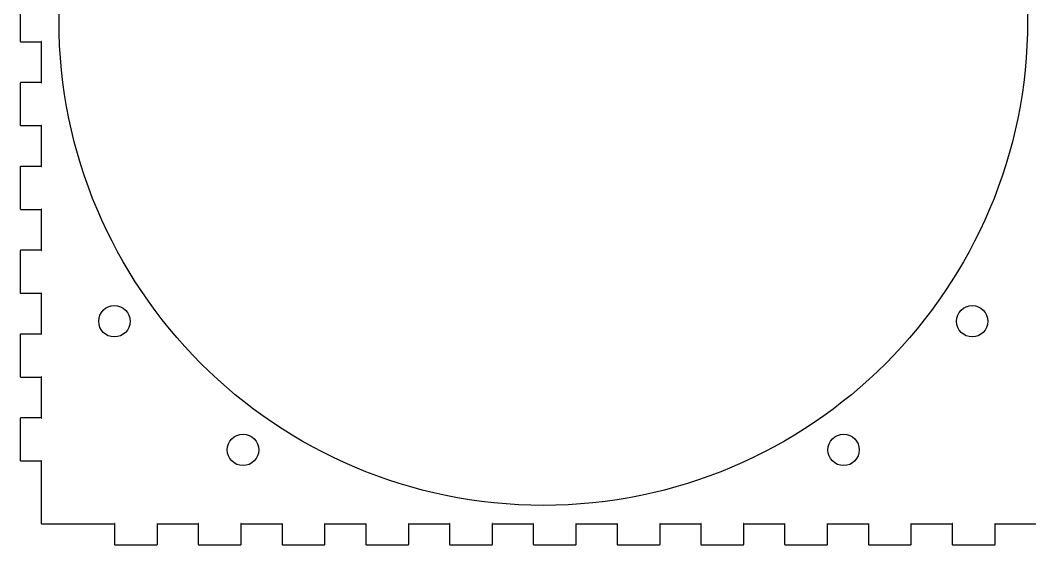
# Model space of a CAD drawing. Header units: millimetres. Extents: x 10 to 620, y 8 to 435.
# Drawn here: x 10 to 203.2, y 226.6 to 326.7 of the extents above; entities that cross this region are included whole.
import ezdxf

# ---------------------------------------------------------------- set-up
doc = ezdxf.new("R2010")
doc.units = ezdxf.units.MM

msp = doc.modelspace()

# ---------------------------------------------------------------- linework, layer by layer
at = {"color": 7, "linetype": 'Continuous'}
for p, q in [((10, 330.7), (10, 322.7)), ((10, 330.7), (10, 322.7)), ((10, 322.7), (10, 322.68)), ((10, 322.7), (10, 322.68)), ((10, 322.68), (10.03, 322.63)), ((10, 322.68), (10.03, 322.63)), ((10.03, 322.63), (10.08, 322.6)), ((10.03, 322.63), (10.08, 322.6)), ((10.08, 322.6), (10.1, 322.6)), ((10.08, 322.6), (10.1, 322.6)), ((10.1, 322.6), (14, 322.6)), ((10.1, 322.6), (14, 322.6)), ((14.01, 322.64), (14, 322.61)), ((14.01, 322.64), (14, 322.61)), ((14, 322.61), (14, 322.6)), ((14, 322.61), (14, 322.6)), ((14, 322.6), (14.01, 322.6)), ((14, 322.6), (14, 314.8)), ((14, 322.6), (14, 314.8)), ((14, 322.6), (14.01, 322.6)), ((14.04, 322.64), (14.01, 322.64)), ((14.04, 322.64), (14.01, 322.64)), ((14.01, 322.6), (14.04, 322.62)), ((14.01, 322.6), (14.04, 322.62)), ((14.04, 322.62), (14.04, 322.64)), ((14.04, 322.62), (14.04, 322.64)), ((10.03, 314.77), (10, 314.72)), ((10.03, 314.77), (10, 314.72)), ((10, 314.72), (10, 314.7)), ((10, 314.72), (10, 314.7)), ((10, 314.7), (10, 306.7)), ((10, 314.7), (10, 306.7)), ((10.08, 314.8), (10.03, 314.77)), ((10.08, 314.8), (10.03, 314.77)), ((10.1, 314.8), (10.08, 314.8)), ((10.1, 314.8), (10.08, 314.8)), ((14, 314.8), (10.1, 314.8)), ((14, 314.8), (10.1, 314.8)), ((14, 314.8), (14, 314.79)), ((14.01, 314.8), (14, 314.8)), ((14, 314.8), (14, 314.79)), ((14.01, 314.8), (14, 314.8)), ((14, 314.79), (14.01, 314.76)), ((14, 314.79), (14.01, 314.76)), ((14.04, 314.79), (14.01, 314.8)), ((14.04, 314.79), (14.01, 314.8)), ((14.01, 314.76), (14.04, 314.76)), ((14.01, 314.76), (14.04, 314.76)), ((14.04, 314.76), (14.04, 314.79)), ((14.04, 314.76), (14.04, 314.79)), ((10, 306.7), (10, 306.68)), ((10, 306.7), (10, 306.68)), ((10, 306.68), (10.03, 306.63)), ((10, 306.68), (10.03, 306.63)), ((10.03, 306.63), (10.08, 306.6)), ((10.03, 306.63), (10.08, 306.6)), ((10.08, 306.6), (10.1, 306.6)), ((10.08, 306.6), (10.1, 306.6)), ((10.1, 306.6), (14, 306.6)), ((10.1, 306.6), (14, 306.6)), ((14.01, 306.64), (14, 306.61)), ((14.01, 306.64), (14, 306.61)), ((14, 306.61), (14, 306.6)), ((14, 306.61), (14, 306.6)), ((14, 306.6), (14.01, 306.6)), ((14, 306.6), (14, 298.8)), ((14, 306.6), (14, 298.8)), ((14, 306.6), (14.01, 306.6)), ((14.04, 306.64), (14.01, 306.64)), ((14.04, 306.64), (14.01, 306.64)), ((14.01, 306.6), (14.04, 306.62)), ((14.01, 306.6), (14.04, 306.62)), ((14.04, 306.62), (14.04, 306.64)), ((14.04, 306.62), (14.04, 306.64)), ((10.03, 298.77), (10, 298.72)), ((10.03, 298.77), (10, 298.72)), ((10, 298.72), (10, 298.7)), ((10, 298.72), (10, 298.7)), ((10, 298.7), (10, 290.7)), ((10, 298.7), (10, 290.7)), ((10.08, 298.8), (10.03, 298.77)), ((10.08, 298.8), (10.03, 298.77)), ((10.1, 298.8), (10.08, 298.8)), ((10.1, 298.8), (10.08, 298.8)), ((14, 298.8), (10.1, 298.8)), ((14, 298.8), (10.1, 298.8)), ((14, 298.8), (14, 298.79)), ((14.01, 298.8), (14, 298.8)), ((14, 298.8), (14, 298.79)), ((14.01, 298.8), (14, 298.8)), ((14, 298.79), (14.01, 298.76)), ((14, 298.79), (14.01, 298.76)), ((14.04, 298.79), (14.01, 298.8)), ((14.04, 298.79), (14.01, 298.8)), ((14.01, 298.76), (14.04, 298.76)), ((14.01, 298.76), (14.04, 298.76)), ((14.04, 298.76), (14.04, 298.79)), ((14.04, 298.76), (14.04, 298.79)), ((10, 290.7), (10, 290.68)), ((10, 290.7), (10, 290.68)), ((10, 290.68), (10.03, 290.63)), ((10, 290.68), (10.03, 290.63)), ((10.03, 290.63), (10.08, 290.6)), ((10.03, 290.63), (10.08, 290.6)), ((10.08, 290.6), (10.1, 290.6)), ((10.08, 290.6), (10.1, 290.6)), ((10.1, 290.6), (14, 290.6)), ((10.1, 290.6), (14, 290.6)), ((14.01, 290.64), (14, 290.61)), ((14.01, 290.64), (14, 290.61)), ((14, 290.61), (14, 290.6)), ((14, 290.61), (14, 290.6)), ((14, 290.6), (14.01, 290.6)), ((14, 290.6), (14, 282.8)), ((14, 290.6), (14, 282.8)), ((14, 290.6), (14.01, 290.6)), ((14.04, 290.64), (14.01, 290.64)), ((14.04, 290.64), (14.01, 290.64)), ((14.01, 290.6), (14.04, 290.61)), ((14.01, 290.6), (14.04, 290.61)), ((14.04, 290.61), (14.04, 290.64)), ((14.04, 290.61), (14.04, 290.64)), ((10.03, 282.77), (10, 282.72)), ((10.03, 282.77), (10, 282.72)), ((10, 282.72), (10, 282.7)), ((10, 282.72), (10, 282.7)), ((10, 282.7), (10, 274.7)), ((10, 282.7), (10, 274.7)), ((10.08, 282.8), (10.03, 282.77)), ((10.08, 282.8), (10.03, 282.77)), ((10.1, 282.8), (10.08, 282.8)), ((10.1, 282.8), (10.08, 282.8)), ((14, 282.8), (10.1, 282.8)), ((14, 282.8), (10.1, 282.8)), ((14, 282.8), (14, 282.79)), ((14.01, 282.8), (14, 282.8)), ((14, 282.8), (14, 282.79)), ((14.01, 282.8), (14, 282.8)), ((14, 282.79), (14.01, 282.76)), ((14, 282.79), (14.01, 282.76)), ((14.04, 282.79), (14.01, 282.8)), ((14.04, 282.79), (14.01, 282.8)), ((14.01, 282.76), (14.04, 282.76)), ((14.01, 282.76), (14.04, 282.76)), ((14.04, 282.76), (14.04, 282.79)), ((14.04, 282.76), (14.04, 282.79)), ((10, 274.7), (10, 274.68)), ((10, 274.7), (10, 274.68)), ((10, 274.68), (10.03, 274.63)), ((10, 274.68), (10.03, 274.63)), ((10.03, 274.63), (10.08, 274.6)), ((10.03, 274.63), (10.08, 274.6)), ((10.08, 274.6), (10.1, 274.6)), ((10.08, 274.6), (10.1, 274.6)), ((10.1, 274.6), (14, 274.6)), ((10.1, 274.6), (14, 274.6)), ((14.01, 274.64), (14, 274.61)), ((14.01, 274.64), (14, 274.61)), ((14, 274.61), (14, 274.6)), ((14, 274.61), (14, 274.6)), ((14, 274.6), (14.01, 274.6)), ((14, 274.6), (14, 266.8)), ((14, 274.6), (14, 266.8)), ((14, 274.6), (14.01, 274.6)), ((14.04, 274.64), (14.01, 274.64)), ((14.04, 274.64), (14.01, 274.64)), ((14.01, 274.6), (14.04, 274.62)), ((14.01, 274.6), (14.04, 274.62)), ((14.04, 274.62), (14.04, 274.64)), ((14.04, 274.62), (14.04, 274.64)), ((10.03, 266.77), (10, 266.72)), ((10.03, 266.77), (10, 266.72)), ((10, 266.72), (10, 266.7)), ((10, 266.72), (10, 266.7)), ((10, 266.7), (10, 258.7)), ((10, 266.7), (10, 258.7)), ((10.08, 266.8), (10.03, 266.77)), ((10.08, 266.8), (10.03, 266.77)), ((10.1, 266.8), (10.08, 266.8)), ((10.1, 266.8), (10.08, 266.8)), ((14, 266.8), (10.1, 266.8)), ((14, 266.8), (10.1, 266.8)), ((14, 266.8), (14, 266.79)), ((14.01, 266.8), (14, 266.8)), ((14, 266.8), (14, 266.79)), ((14.01, 266.8), (14, 266.8)), ((14, 266.79), (14.01, 266.76)), ((14, 266.79), (14.01, 266.76)), ((14.04, 266.79), (14.01, 266.8)), ((14.04, 266.79), (14.01, 266.8)), ((14.01, 266.76), (14.04, 266.76)), ((14.01, 266.76), (14.04, 266.76)), ((14.04, 266.76), (14.04, 266.79)), ((14.04, 266.76), (14.04, 266.79)), ((10, 258.7), (10, 258.68)), ((10, 258.7), (10, 258.68)), ((10, 258.68), (10.03, 258.63)), ((10, 258.68), (10.03, 258.63)), ((10.03, 258.63), (10.08, 258.6)), ((10.03, 258.63), (10.08, 258.6)), ((10.08, 258.6), (10.1, 258.6)), ((10.08, 258.6), (10.1, 258.6)), ((10.1, 258.6), (14, 258.6)), ((10.1, 258.6), (14, 258.6)), ((14.01, 258.64), (14, 258.61)), ((14.01, 258.64), (14, 258.61)), ((14, 258.61), (14, 258.6)), ((14, 258.61), (14, 258.6)), ((14, 258.6), (14.01, 258.6)), ((14, 258.6), (14, 250.8)), ((14, 258.6), (14, 250.8)), ((14, 258.6), (14.01, 258.6)), ((14.04, 258.64), (14.01, 258.64)), ((14.04, 258.64), (14.01, 258.64)), ((14.01, 258.6), (14.04, 258.62)), ((14.01, 258.6), (14.04, 258.62)), ((14.04, 258.62), (14.04, 258.64)), ((14.04, 258.62), (14.04, 258.64)), ((10.03, 250.77), (10, 250.72)), ((10.03, 250.77), (10, 250.72)), ((10, 250.72), (10, 250.7)), ((10, 250.72), (10, 250.7)), ((10, 250.7), (10, 242.7)), ((10, 250.7), (10, 242.7)), ((10.08, 250.8), (10.03, 250.77)), ((10.08, 250.8), (10.03, 250.77)), ((10.1, 250.8), (10.08, 250.8)), ((10.1, 250.8), (10.08, 250.8)), ((14, 250.8), (10.1, 250.8)), ((14, 250.8), (10.1, 250.8)), ((14, 250.8), (14, 250.79)), ((14.01, 250.8), (14, 250.8)), ((14, 250.8), (14, 250.79)), ((14.01, 250.8), (14, 250.8)), ((14, 250.79), (14.01, 250.76)), ((14, 250.79), (14.01, 250.76)), ((14.04, 250.79), (14.01, 250.8)), ((14.04, 250.79), (14.01, 250.8)), ((14.01, 250.76), (14.04, 250.76)), ((14.01, 250.76), (14.04, 250.76)), ((14.04, 250.76), (14.04, 250.79)), ((14.04, 250.76), (14.04, 250.79)), ((10, 242.7), (10, 242.68)), ((10, 242.7), (10, 242.68)), ((10, 242.68), (10.03, 242.63)), ((10, 242.68), (10.03, 242.63)), ((10.03, 242.63), (10.08, 242.6)), ((10.03, 242.63), (10.08, 242.6)), ((10.08, 242.6), (10.1, 242.6)), ((10.08, 242.6), (10.1, 242.6)), ((10.1, 242.6), (14, 242.6)), ((10.1, 242.6), (14, 242.6)), ((14.01, 242.64), (14, 242.61)), ((14.01, 242.64), (14, 242.61)), ((14, 242.61), (14, 242.6)), ((14, 242.61), (14, 242.6)), ((14, 242.6), (14.01, 242.6)), ((14, 242.6), (14, 230.7)), ((14, 242.6), (14, 230.7)), ((14, 242.6), (14.01, 242.6)), ((14.04, 242.64), (14.01, 242.64)), ((14.04, 242.64), (14.01, 242.64)), ((14.01, 242.6), (14.04, 242.62)), ((14.01, 242.6), (14.04, 242.62)), ((14.04, 242.62), (14.04, 242.64)), ((14.04, 242.62), (14.04, 242.64)), ((14, 230.7), (14, 230.68)), ((14, 230.7), (14, 230.68)), ((14, 230.68), (14.03, 230.63)), ((14, 230.68), (14.03, 230.63)), ((14.03, 230.63), (14.08, 230.6)), ((14.03, 230.63), (14.08, 230.6)), ((14.08, 230.6), (14.1, 230.6)), ((14.08, 230.6), (14.1, 230.6)), ((14.1, 230.6), (28, 230.6)), ((14.1, 230.6), (28, 230.6)), ((28.01, 230.64), (28, 230.61)), ((28.01, 230.64), (28, 230.61)), ((28, 230.61), (28, 230.6)), ((28, 230.61), (28, 230.6)), ((28, 230.6), (28.01, 230.6)), ((28, 230.6), (28, 226.7)), ((28, 230.6), (28, 226.7)), ((28, 230.6), (28.01, 230.6)), ((28.04, 230.64), (28.01, 230.64)), ((28.04, 230.64), (28.01, 230.64)), ((28.01, 230.6), (28.04, 230.62)), ((28.01, 230.6), (28.04, 230.62)), ((28.04, 230.62), (28.04, 230.64)), ((28.04, 230.62), (28.04, 230.64)), ((36.18, 230.64), (36.16, 230.64)), ((36.16, 230.64), (36.16, 230.62)), ((36.18, 230.64), (36.16, 230.64)), ((36.16, 230.64), (36.16, 230.62)), ((36.16, 230.62), (36.19, 230.6)), ((36.16, 230.62), (36.19, 230.6)), ((36.2, 230.61), (36.18, 230.64)), ((36.2, 230.61), (36.18, 230.64)), ((36.19, 230.6), (36.2, 230.6)), ((36.19, 230.6), (36.2, 230.6)), ((36.2, 230.6), (36.2, 230.61)), ((36.2, 230.6), (36.2, 230.61)), ((36.2, 226.7), (36.2, 230.6)), ((36.2, 230.6), (44, 230.6)), ((36.2, 226.7), (36.2, 230.6)), ((36.2, 230.6), (44, 230.6)), ((44.01, 230.64), (44, 230.61)), ((44.01, 230.64), (44, 230.61)), ((44, 230.61), (44, 230.6)), ((44, 230.61), (44, 230.6)), ((44, 230.6), (44.01, 230.6)), ((44, 230.6), (44, 226.7)), ((44, 230.6), (44, 226.7)), ((44, 230.6), (44.01, 230.6)), ((44.04, 230.64), (44.01, 230.64)), ((44.04, 230.64), (44.01, 230.64)), ((44.01, 230.6), (44.04, 230.62)), ((44.01, 230.6), (44.04, 230.62)), ((44.04, 230.62), (44.04, 230.64)), ((44.04, 230.62), (44.04, 230.64)), ((52.19, 230.64), (52.16, 230.64)), ((52.16, 230.64), (52.16, 230.62)), ((52.19, 230.64), (52.16, 230.64)), ((52.16, 230.64), (52.16, 230.62)), ((52.16, 230.62), (52.19, 230.6)), ((52.16, 230.62), (52.19, 230.6)), ((52.2, 230.61), (52.19, 230.64)), ((52.2, 230.61), (52.19, 230.64)), ((52.19, 230.6), (52.2, 230.6)), ((52.19, 230.6), (52.2, 230.6)), ((52.2, 230.6), (52.2, 230.61)), ((52.2, 230.6), (52.2, 230.61)), ((52.2, 226.7), (52.2, 230.6)), ((52.2, 230.6), (60, 230.6)), ((52.2, 226.7), (52.2, 230.6)), ((52.2, 230.6), (60, 230.6)), ((60.01, 230.64), (60, 230.61)), ((60.01, 230.64), (60, 230.61)), ((60, 230.61), (60, 230.6)), ((60, 230.61), (60, 230.6)), ((60, 230.6), (60.01, 230.6)), ((60, 230.6), (60, 226.7)), ((60, 230.6), (60, 226.7)), ((60, 230.6), (60.01, 230.6)), ((60.04, 230.64), (60.01, 230.64)), ((60.04, 230.64), (60.01, 230.64)), ((60.01, 230.6), (60.04, 230.62)), ((60.01, 230.6), (60.04, 230.62)), ((60.04, 230.62), (60.04, 230.64)), ((60.04, 230.62), (60.04, 230.64)), ((68.19, 230.64), (68.16, 230.64)), ((68.16, 230.64), (68.16, 230.62)), ((68.19, 230.64), (68.16, 230.64)), ((68.16, 230.64), (68.16, 230.62)), ((68.16, 230.62), (68.19, 230.6)), ((68.16, 230.62), (68.19, 230.6)), ((68.2, 230.61), (68.19, 230.64)), ((68.2, 230.61), (68.19, 230.64)), ((68.19, 230.6), (68.2, 230.6)), ((68.19, 230.6), (68.2, 230.6)), ((68.2, 230.6), (68.2, 230.61)), ((68.2, 230.6), (68.2, 230.61)), ((68.2, 226.7), (68.2, 230.6)), ((68.2, 230.6), (76, 230.6)), ((68.2, 226.7), (68.2, 230.6)), ((68.2, 230.6), (76, 230.6)), ((76.01, 230.64), (76, 230.61)), ((76.01, 230.64), (76, 230.61)), ((76, 230.61), (76, 230.6)), ((76, 230.61), (76, 230.6)), ((76, 230.6), (76.01, 230.6)), ((76, 230.6), (76, 226.7)), ((76, 230.6), (76, 226.7)), ((76, 230.6), (76.01, 230.6)), ((76.04, 230.64), (76.01, 230.64)), ((76.04, 230.64), (76.01, 230.64)), ((76.01, 230.6), (76.04, 230.62)), ((76.01, 230.6), (76.04, 230.62)), ((76.04, 230.62), (76.04, 230.64)), ((76.04, 230.62), (76.04, 230.64)), ((84.18, 230.64), (84.16, 230.64)), ((84.16, 230.64), (84.16, 230.62)), ((84.18, 230.64), (84.16, 230.64)), ((84.16, 230.64), (84.16, 230.62)), ((84.16, 230.62), (84.19, 230.6)), ((84.16, 230.62), (84.19, 230.6)), ((84.2, 230.61), (84.18, 230.64)), ((84.2, 230.61), (84.18, 230.64)), ((84.19, 230.6), (84.2, 230.6)), ((84.19, 230.6), (84.2, 230.6)), ((84.2, 230.6), (84.2, 230.61)), ((84.2, 230.6), (84.2, 230.61)), ((84.2, 226.7), (84.2, 230.6)), ((84.2, 230.6), (92, 230.6)), ((84.2, 226.7), (84.2, 230.6)), ((84.2, 230.6), (92, 230.6)), ((92.01, 230.64), (92, 230.61)), ((92.01, 230.64), (92, 230.61)), ((92, 230.61), (92, 230.6)), ((92, 230.61), (92, 230.6)), ((92, 230.6), (92.01, 230.6)), ((92, 230.6), (92, 226.7)), ((92, 230.6), (92, 226.7)), ((92, 230.6), (92.01, 230.6)), ((92.04, 230.64), (92.01, 230.64)), ((92.04, 230.64), (92.01, 230.64)), ((92.01, 230.6), (92.04, 230.62)), ((92.01, 230.6), (92.04, 230.62)), ((92.04, 230.62), (92.04, 230.64)), ((92.04, 230.62), (92.04, 230.64)), ((100.19, 230.64), (100.16, 230.64)), ((100.16, 230.64), (100.16, 230.62)), ((100.19, 230.64), (100.16, 230.64)), ((100.16, 230.64), (100.16, 230.62)), ((100.16, 230.62), (100.19, 230.6)), ((100.16, 230.62), (100.19, 230.6)), ((100.2, 230.61), (100.19, 230.64)), ((100.2, 230.61), (100.19, 230.64)), ((100.19, 230.6), (100.2, 230.6)), ((100.19, 230.6), (100.2, 230.6)), ((100.2, 230.6), (100.2, 230.61)), ((100.2, 230.6), (100.2, 230.61)), ((100.2, 226.7), (100.2, 230.6)), ((100.2, 230.6), (108, 230.6)), ((100.2, 226.7), (100.2, 230.6)), ((100.2, 230.6), (108, 230.6)), ((108.01, 230.64), (108, 230.61)), ((108.01, 230.64), (108, 230.61)), ((108, 230.61), (108, 230.6)), ((108, 230.61), (108, 230.6)), ((108, 230.6), (108.01, 230.6)), ((108, 230.6), (108, 226.7)), ((108, 230.6), (108, 226.7)), ((108, 230.6), (108.01, 230.6)), ((108.04, 230.64), (108.01, 230.64)), ((108.04, 230.64), (108.01, 230.64)), ((108.01, 230.6), (108.04, 230.62)), ((108.01, 230.6), (108.04, 230.62)), ((108.04, 230.62), (108.04, 230.64)), ((108.04, 230.62), (108.04, 230.64)), ((116.19, 230.64), (116.16, 230.64)), ((116.16, 230.64), (116.16, 230.62)), ((116.19, 230.64), (116.16, 230.64)), ((116.16, 230.64), (116.16, 230.62)), ((116.16, 230.62), (116.19, 230.6)), ((116.16, 230.62), (116.19, 230.6)), ((116.2, 230.61), (116.19, 230.64)), ((116.2, 230.61), (116.19, 230.64)), ((116.19, 230.6), (116.2, 230.6)), ((116.19, 230.6), (116.2, 230.6)), ((116.2, 230.6), (116.2, 230.61)), ((116.2, 230.6), (116.2, 230.61)), ((116.2, 226.7), (116.2, 230.6)), ((116.2, 230.6), (124, 230.6)), ((116.2, 226.7), (116.2, 230.6)), ((116.2, 230.6), (124, 230.6)), ((124.01, 230.64), (124, 230.61)), ((124.01, 230.64), (124, 230.61)), ((124, 230.61), (124, 230.6)), ((124, 230.61), (124, 230.6)), ((124, 230.6), (124.01, 230.6)), ((124, 230.6), (124, 226.7)), ((124, 230.6), (124, 226.7)), ((124, 230.6), (124.01, 230.6)), ((124.04, 230.64), (124.01, 230.64)), ((124.04, 230.64), (124.01, 230.64)), ((124.01, 230.6), (124.04, 230.62)), ((124.01, 230.6), (124.04, 230.62)), ((124.04, 230.62), (124.04, 230.64)), ((124.04, 230.62), (124.04, 230.64)), ((132.18, 230.64), (132.16, 230.64)), ((132.16, 230.64), (132.16, 230.62)), ((132.18, 230.64), (132.16, 230.64)), ((132.16, 230.64), (132.16, 230.62)), ((132.16, 230.62), (132.19, 230.6)), ((132.16, 230.62), (132.19, 230.6)), ((132.2, 230.61), (132.18, 230.64)), ((132.2, 230.61), (132.18, 230.64)), ((132.19, 230.6), (132.2, 230.6)), ((132.19, 230.6), (132.2, 230.6)), ((132.2, 230.6), (132.2, 230.61)), ((132.2, 230.6), (132.2, 230.61)), ((132.2, 226.7), (132.2, 230.6)), ((132.2, 230.6), (140, 230.6)), ((132.2, 226.7), (132.2, 230.6)), ((132.2, 230.6), (140, 230.6)), ((140.01, 230.64), (140, 230.61)), ((140.01, 230.64), (140, 230.61)), ((140, 230.61), (140, 230.6)), ((140, 230.61), (140, 230.6)), ((140, 230.6), (140.01, 230.6)), ((140, 230.6), (140, 226.7)), ((140, 230.6), (140, 226.7)), ((140, 230.6), (140.01, 230.6)), ((140.04, 230.64), (140.01, 230.64)), ((140.04, 230.64), (140.01, 230.64)), ((140.01, 230.6), (140.04, 230.62)), ((140.01, 230.6), (140.04, 230.62)), ((140.04, 230.62), (140.04, 230.64)), ((140.04, 230.62), (140.04, 230.64)), ((148.19, 230.64), (148.16, 230.64)), ((148.16, 230.64), (148.16, 230.62)), ((148.19, 230.64), (148.16, 230.64)), ((148.16, 230.64), (148.16, 230.62)), ((148.16, 230.62), (148.19, 230.6)), ((148.16, 230.62), (148.19, 230.6)), ((148.2, 230.61), (148.19, 230.64)), ((148.2, 230.61), (148.19, 230.64)), ((148.19, 230.6), (148.2, 230.6)), ((148.19, 230.6), (148.2, 230.6)), ((148.2, 230.6), (148.2, 230.61)), ((148.2, 230.6), (148.2, 230.61)), ((148.2, 226.7), (148.2, 230.6)), ((148.2, 230.6), (156, 230.6)), ((148.2, 226.7), (148.2, 230.6)), ((148.2, 230.6), (156, 230.6)), ((156.01, 230.64), (156, 230.61)), ((156.01, 230.64), (156, 230.61)), ((156, 230.61), (156, 230.6)), ((156, 230.61), (156, 230.6)), ((156, 230.6), (156.01, 230.6)), ((156, 230.6), (156, 226.7)), ((156, 230.6), (156, 226.7)), ((156, 230.6), (156.01, 230.6)), ((156.04, 230.64), (156.01, 230.64)), ((156.04, 230.64), (156.01, 230.64)), ((156.01, 230.6), (156.04, 230.62)), ((156.01, 230.6), (156.04, 230.62)), ((156.04, 230.62), (156.04, 230.64)), ((156.04, 230.62), (156.04, 230.64)), ((164.19, 230.64), (164.16, 230.64)), ((164.16, 230.64), (164.16, 230.62)), ((164.19, 230.64), (164.16, 230.64)), ((164.16, 230.64), (164.16, 230.62)), ((164.16, 230.62), (164.19, 230.6)), ((164.16, 230.62), (164.19, 230.6)), ((164.2, 230.61), (164.19, 230.64)), ((164.2, 230.61), (164.19, 230.64)), ((164.19, 230.6), (164.2, 230.6)), ((164.19, 230.6), (164.2, 230.6)), ((164.2, 230.6), (164.2, 230.61)), ((164.2, 230.6), (164.2, 230.61)), ((164.2, 226.7), (164.2, 230.6)), ((164.2, 230.6), (172, 230.6)), ((164.2, 226.7), (164.2, 230.6)), ((164.2, 230.6), (172, 230.6)), ((172.01, 230.64), (172, 230.61)), ((172.01, 230.64), (172, 230.61)), ((172, 230.61), (172, 230.6)), ((172, 230.61), (172, 230.6)), ((172, 230.6), (172.01, 230.6)), ((172, 230.6), (172, 226.7)), ((172, 230.6), (172, 226.7)), ((172, 230.6), (172.01, 230.6)), ((172.04, 230.64), (172.01, 230.64)), ((172.04, 230.64), (172.01, 230.64)), ((172.01, 230.6), (172.04, 230.62)), ((172.01, 230.6), (172.04, 230.62)), ((172.04, 230.62), (172.04, 230.64)), ((172.04, 230.62), (172.04, 230.64)), ((180.19, 230.64), (180.16, 230.64)), ((180.16, 230.64), (180.16, 230.62)), ((180.19, 230.64), (180.16, 230.64)), ((180.16, 230.64), (180.16, 230.62)), ((180.16, 230.62), (180.19, 230.6)), ((180.16, 230.62), (180.19, 230.6)), ((180.2, 230.61), (180.19, 230.64)), ((180.2, 230.61), (180.19, 230.64)), ((180.19, 230.6), (180.2, 230.6)), ((180.19, 230.6), (180.2, 230.6)), ((180.2, 230.6), (180.2, 230.61)), ((180.2, 230.6), (180.2, 230.61)), ((180.2, 226.7), (180.2, 230.6)), ((180.2, 230.6), (188, 230.6)), ((180.2, 226.7), (180.2, 230.6)), ((180.2, 230.6), (188, 230.6)), ((188.01, 230.64), (188, 230.61)), ((188.01, 230.64), (188, 230.61)), ((188, 230.61), (188, 230.6)), ((188, 230.61), (188, 230.6)), ((188, 230.6), (188.01, 230.6)), ((188, 230.6), (188, 226.7)), ((188, 230.6), (188, 226.7)), ((188, 230.6), (188.01, 230.6)), ((188.04, 230.64), (188.01, 230.64)), ((188.04, 230.64), (188.01, 230.64)), ((188.01, 230.6), (188.04, 230.62)), ((188.01, 230.6), (188.04, 230.62)), ((188.04, 230.62), (188.04, 230.64)), ((188.04, 230.62), (188.04, 230.64)), ((196.18, 230.64), (196.16, 230.64)), ((196.16, 230.64), (196.16, 230.62)), ((196.18, 230.64), (196.16, 230.64)), ((196.16, 230.64), (196.16, 230.62)), ((196.16, 230.62), (196.19, 230.6)), ((196.16, 230.62), (196.19, 230.6)), ((196.2, 230.61), (196.18, 230.64)), ((196.2, 230.61), (196.18, 230.64)), ((196.19, 230.6), (196.2, 230.6)), ((196.19, 230.6), (196.2, 230.6)), ((196.2, 230.6), (196.2, 230.61)), ((196.2, 230.6), (196.2, 230.61)), ((196.2, 226.7), (196.2, 230.6)), ((196.2, 230.6), (204, 230.6)), ((196.2, 226.7), (196.2, 230.6)), ((196.2, 230.6), (204, 230.6)), ((28, 226.7), (28, 226.68)), ((28, 226.7), (28, 226.68)), ((28, 226.68), (28.03, 226.63)), ((28, 226.68), (28.03, 226.63)), ((28.03, 226.63), (28.08, 226.6)), ((28.03, 226.63), (28.08, 226.6)), ((28.08, 226.6), (28.1, 226.6)), ((28.08, 226.6), (28.1, 226.6)), ((28.1, 226.6), (36.1, 226.6)), ((28.1, 226.6), (36.1, 226.6)), ((36.1, 226.6), (36.12, 226.6)), ((36.1, 226.6), (36.12, 226.6)), ((36.12, 226.6), (36.17, 226.63)), ((36.12, 226.6), (36.17, 226.63)), ((36.17, 226.63), (36.2, 226.68)), ((36.17, 226.63), (36.2, 226.68)), ((36.2, 226.68), (36.2, 226.7)), ((36.2, 226.68), (36.2, 226.7)), ((44, 226.7), (44, 226.68)), ((44, 226.7), (44, 226.68)), ((44, 226.68), (44.03, 226.63)), ((44, 226.68), (44.03, 226.63)), ((44.03, 226.63), (44.08, 226.6)), ((44.03, 226.63), (44.08, 226.6)), ((44.08, 226.6), (44.1, 226.6)), ((44.08, 226.6), (44.1, 226.6)), ((44.1, 226.6), (52.1, 226.6)), ((44.1, 226.6), (52.1, 226.6)), ((52.1, 226.6), (52.12, 226.6)), ((52.1, 226.6), (52.12, 226.6)), ((52.12, 226.6), (52.17, 226.63)), ((52.12, 226.6), (52.17, 226.63)), ((52.17, 226.63), (52.2, 226.68)), ((52.17, 226.63), (52.2, 226.68)), ((52.2, 226.68), (52.2, 226.7)), ((52.2, 226.68), (52.2, 226.7)), ((60, 226.7), (60, 226.68)), ((60, 226.7), (60, 226.68)), ((60, 226.68), (60.03, 226.63)), ((60, 226.68), (60.03, 226.63)), ((60.03, 226.63), (60.08, 226.6)), ((60.03, 226.63), (60.08, 226.6)), ((60.08, 226.6), (60.1, 226.6)), ((60.08, 226.6), (60.1, 226.6)), ((60.1, 226.6), (68.1, 226.6)), ((60.1, 226.6), (68.1, 226.6)), ((68.1, 226.6), (68.12, 226.6)), ((68.1, 226.6), (68.12, 226.6)), ((68.12, 226.6), (68.17, 226.63)), ((68.12, 226.6), (68.17, 226.63)), ((68.17, 226.63), (68.2, 226.68)), ((68.17, 226.63), (68.2, 226.68)), ((68.2, 226.68), (68.2, 226.7)), ((68.2, 226.68), (68.2, 226.7)), ((76, 226.7), (76, 226.68)), ((76, 226.7), (76, 226.68)), ((76, 226.68), (76.03, 226.63)), ((76, 226.68), (76.03, 226.63)), ((76.03, 226.63), (76.08, 226.6)), ((76.03, 226.63), (76.08, 226.6)), ((76.08, 226.6), (76.1, 226.6)), ((76.08, 226.6), (76.1, 226.6)), ((76.1, 226.6), (84.1, 226.6)), ((76.1, 226.6), (84.1, 226.6)), ((84.1, 226.6), (84.12, 226.6)), ((84.1, 226.6), (84.12, 226.6)), ((84.12, 226.6), (84.17, 226.63)), ((84.12, 226.6), (84.17, 226.63)), ((84.17, 226.63), (84.2, 226.68)), ((84.17, 226.63), (84.2, 226.68)), ((84.2, 226.68), (84.2, 226.7)), ((84.2, 226.68), (84.2, 226.7)), ((92, 226.7), (92, 226.68)), ((92, 226.7), (92, 226.68)), ((92, 226.68), (92.03, 226.63)), ((92, 226.68), (92.03, 226.63)), ((92.03, 226.63), (92.08, 226.6)), ((92.03, 226.63), (92.08, 226.6)), ((92.08, 226.6), (92.1, 226.6)), ((92.08, 226.6), (92.1, 226.6)), ((92.1, 226.6), (100.1, 226.6)), ((92.1, 226.6), (100.1, 226.6)), ((100.1, 226.6), (100.12, 226.6)), ((100.1, 226.6), (100.12, 226.6)), ((100.12, 226.6), (100.17, 226.63)), ((100.12, 226.6), (100.17, 226.63)), ((100.17, 226.63), (100.2, 226.68)), ((100.17, 226.63), (100.2, 226.68)), ((100.2, 226.68), (100.2, 226.7)), ((100.2, 226.68), (100.2, 226.7)), ((108, 226.7), (108, 226.68)), ((108, 226.7), (108, 226.68)), ((108, 226.68), (108.03, 226.63)), ((108, 226.68), (108.03, 226.63)), ((108.03, 226.63), (108.08, 226.6)), ((108.03, 226.63), (108.08, 226.6)), ((108.08, 226.6), (108.1, 226.6)), ((108.08, 226.6), (108.1, 226.6)), ((108.1, 226.6), (116.1, 226.6)), ((108.1, 226.6), (116.1, 226.6)), ((116.1, 226.6), (116.12, 226.6)), ((116.1, 226.6), (116.12, 226.6)), ((116.12, 226.6), (116.17, 226.63)), ((116.12, 226.6), (116.17, 226.63)), ((116.17, 226.63), (116.2, 226.68)), ((116.17, 226.63), (116.2, 226.68)), ((116.2, 226.68), (116.2, 226.7)), ((116.2, 226.68), (116.2, 226.7)), ((124, 226.7), (124, 226.68)), ((124, 226.7), (124, 226.68)), ((124, 226.68), (124.03, 226.63)), ((124, 226.68), (124.03, 226.63)), ((124.03, 226.63), (124.08, 226.6)), ((124.03, 226.63), (124.08, 226.6)), ((124.08, 226.6), (124.1, 226.6)), ((124.08, 226.6), (124.1, 226.6)), ((124.1, 226.6), (132.1, 226.6)), ((124.1, 226.6), (132.1, 226.6)), ((132.1, 226.6), (132.12, 226.6)), ((132.1, 226.6), (132.12, 226.6)), ((132.12, 226.6), (132.17, 226.63)), ((132.12, 226.6), (132.17, 226.63)), ((132.17, 226.63), (132.2, 226.68)), ((132.17, 226.63), (132.2, 226.68)), ((132.2, 226.68), (132.2, 226.7)), ((132.2, 226.68), (132.2, 226.7)), ((140, 226.7), (140, 226.68)), ((140, 226.7), (140, 226.68)), ((140, 226.68), (140.03, 226.63)), ((140, 226.68), (140.03, 226.63)), ((140.03, 226.63), (140.08, 226.6)), ((140.03, 226.63), (140.08, 226.6)), ((140.08, 226.6), (140.1, 226.6)), ((140.08, 226.6), (140.1, 226.6)), ((140.1, 226.6), (148.1, 226.6)), ((140.1, 226.6), (148.1, 226.6)), ((148.1, 226.6), (148.12, 226.6)), ((148.1, 226.6), (148.12, 226.6)), ((148.12, 226.6), (148.17, 226.63)), ((148.12, 226.6), (148.17, 226.63)), ((148.17, 226.63), (148.2, 226.68)), ((148.17, 226.63), (148.2, 226.68)), ((148.2, 226.68), (148.2, 226.7)), ((148.2, 226.68), (148.2, 226.7)), ((156, 226.7), (156, 226.68)), ((156, 226.7), (156, 226.68)), ((156, 226.68), (156.03, 226.63)), ((156, 226.68), (156.03, 226.63)), ((156.03, 226.63), (156.08, 226.6)), ((156.03, 226.63), (156.08, 226.6)), ((156.08, 226.6), (156.1, 226.6)), ((156.08, 226.6), (156.1, 226.6)), ((156.1, 226.6), (164.1, 226.6)), ((156.1, 226.6), (164.1, 226.6)), ((164.1, 226.6), (164.12, 226.6)), ((164.1, 226.6), (164.12, 226.6)), ((164.12, 226.6), (164.17, 226.63)), ((164.12, 226.6), (164.17, 226.63)), ((164.17, 226.63), (164.2, 226.68)), ((164.17, 226.63), (164.2, 226.68)), ((164.2, 226.68), (164.2, 226.7)), ((164.2, 226.68), (164.2, 226.7)), ((172, 226.7), (172, 226.68)), ((172, 226.7), (172, 226.68)), ((172, 226.68), (172.03, 226.63)), ((172, 226.68), (172.03, 226.63)), ((172.03, 226.63), (172.08, 226.6)), ((172.03, 226.63), (172.08, 226.6)), ((172.08, 226.6), (172.1, 226.6)), ((172.08, 226.6), (172.1, 226.6)), ((172.1, 226.6), (180.1, 226.6)), ((172.1, 226.6), (180.1, 226.6)), ((180.1, 226.6), (180.12, 226.6)), ((180.1, 226.6), (180.12, 226.6)), ((180.12, 226.6), (180.17, 226.63)), ((180.12, 226.6), (180.17, 226.63)), ((180.17, 226.63), (180.2, 226.68)), ((180.17, 226.63), (180.2, 226.68)), ((180.2, 226.68), (180.2, 226.7)), ((180.2, 226.68), (180.2, 226.7)), ((188, 226.7), (188, 226.68)), ((188, 226.7), (188, 226.68)), ((188, 226.68), (188.03, 226.63)), ((188, 226.68), (188.03, 226.63)), ((188.03, 226.63), (188.08, 226.6)), ((188.03, 226.63), (188.08, 226.6)), ((188.08, 226.6), (188.1, 226.6)), ((188.08, 226.6), (188.1, 226.6)), ((188.1, 226.6), (196.1, 226.6)), ((188.1, 226.6), (196.1, 226.6)), ((196.1, 226.6), (196.12, 226.6)), ((196.1, 226.6), (196.12, 226.6)), ((196.12, 226.6), (196.17, 226.63)), ((196.12, 226.6), (196.17, 226.63)), ((196.17, 226.63), (196.2, 226.68)), ((196.17, 226.63), (196.2, 226.68)), ((196.2, 226.68), (196.2, 226.7)), ((196.2, 226.68), (196.2, 226.7))]:
    msp.add_line(p, q, dxfattribs=at)
for centre, radius in [((109.91, 326.62), 92.5), ((27.99, 269.26), 3), ((191.82, 269.26), 3), ((52.55, 244.71), 3), ((167.26, 244.71), 3)]:
    msp.add_circle(centre, radius, dxfattribs=at)

doc.saveas('drawing.dxf')
